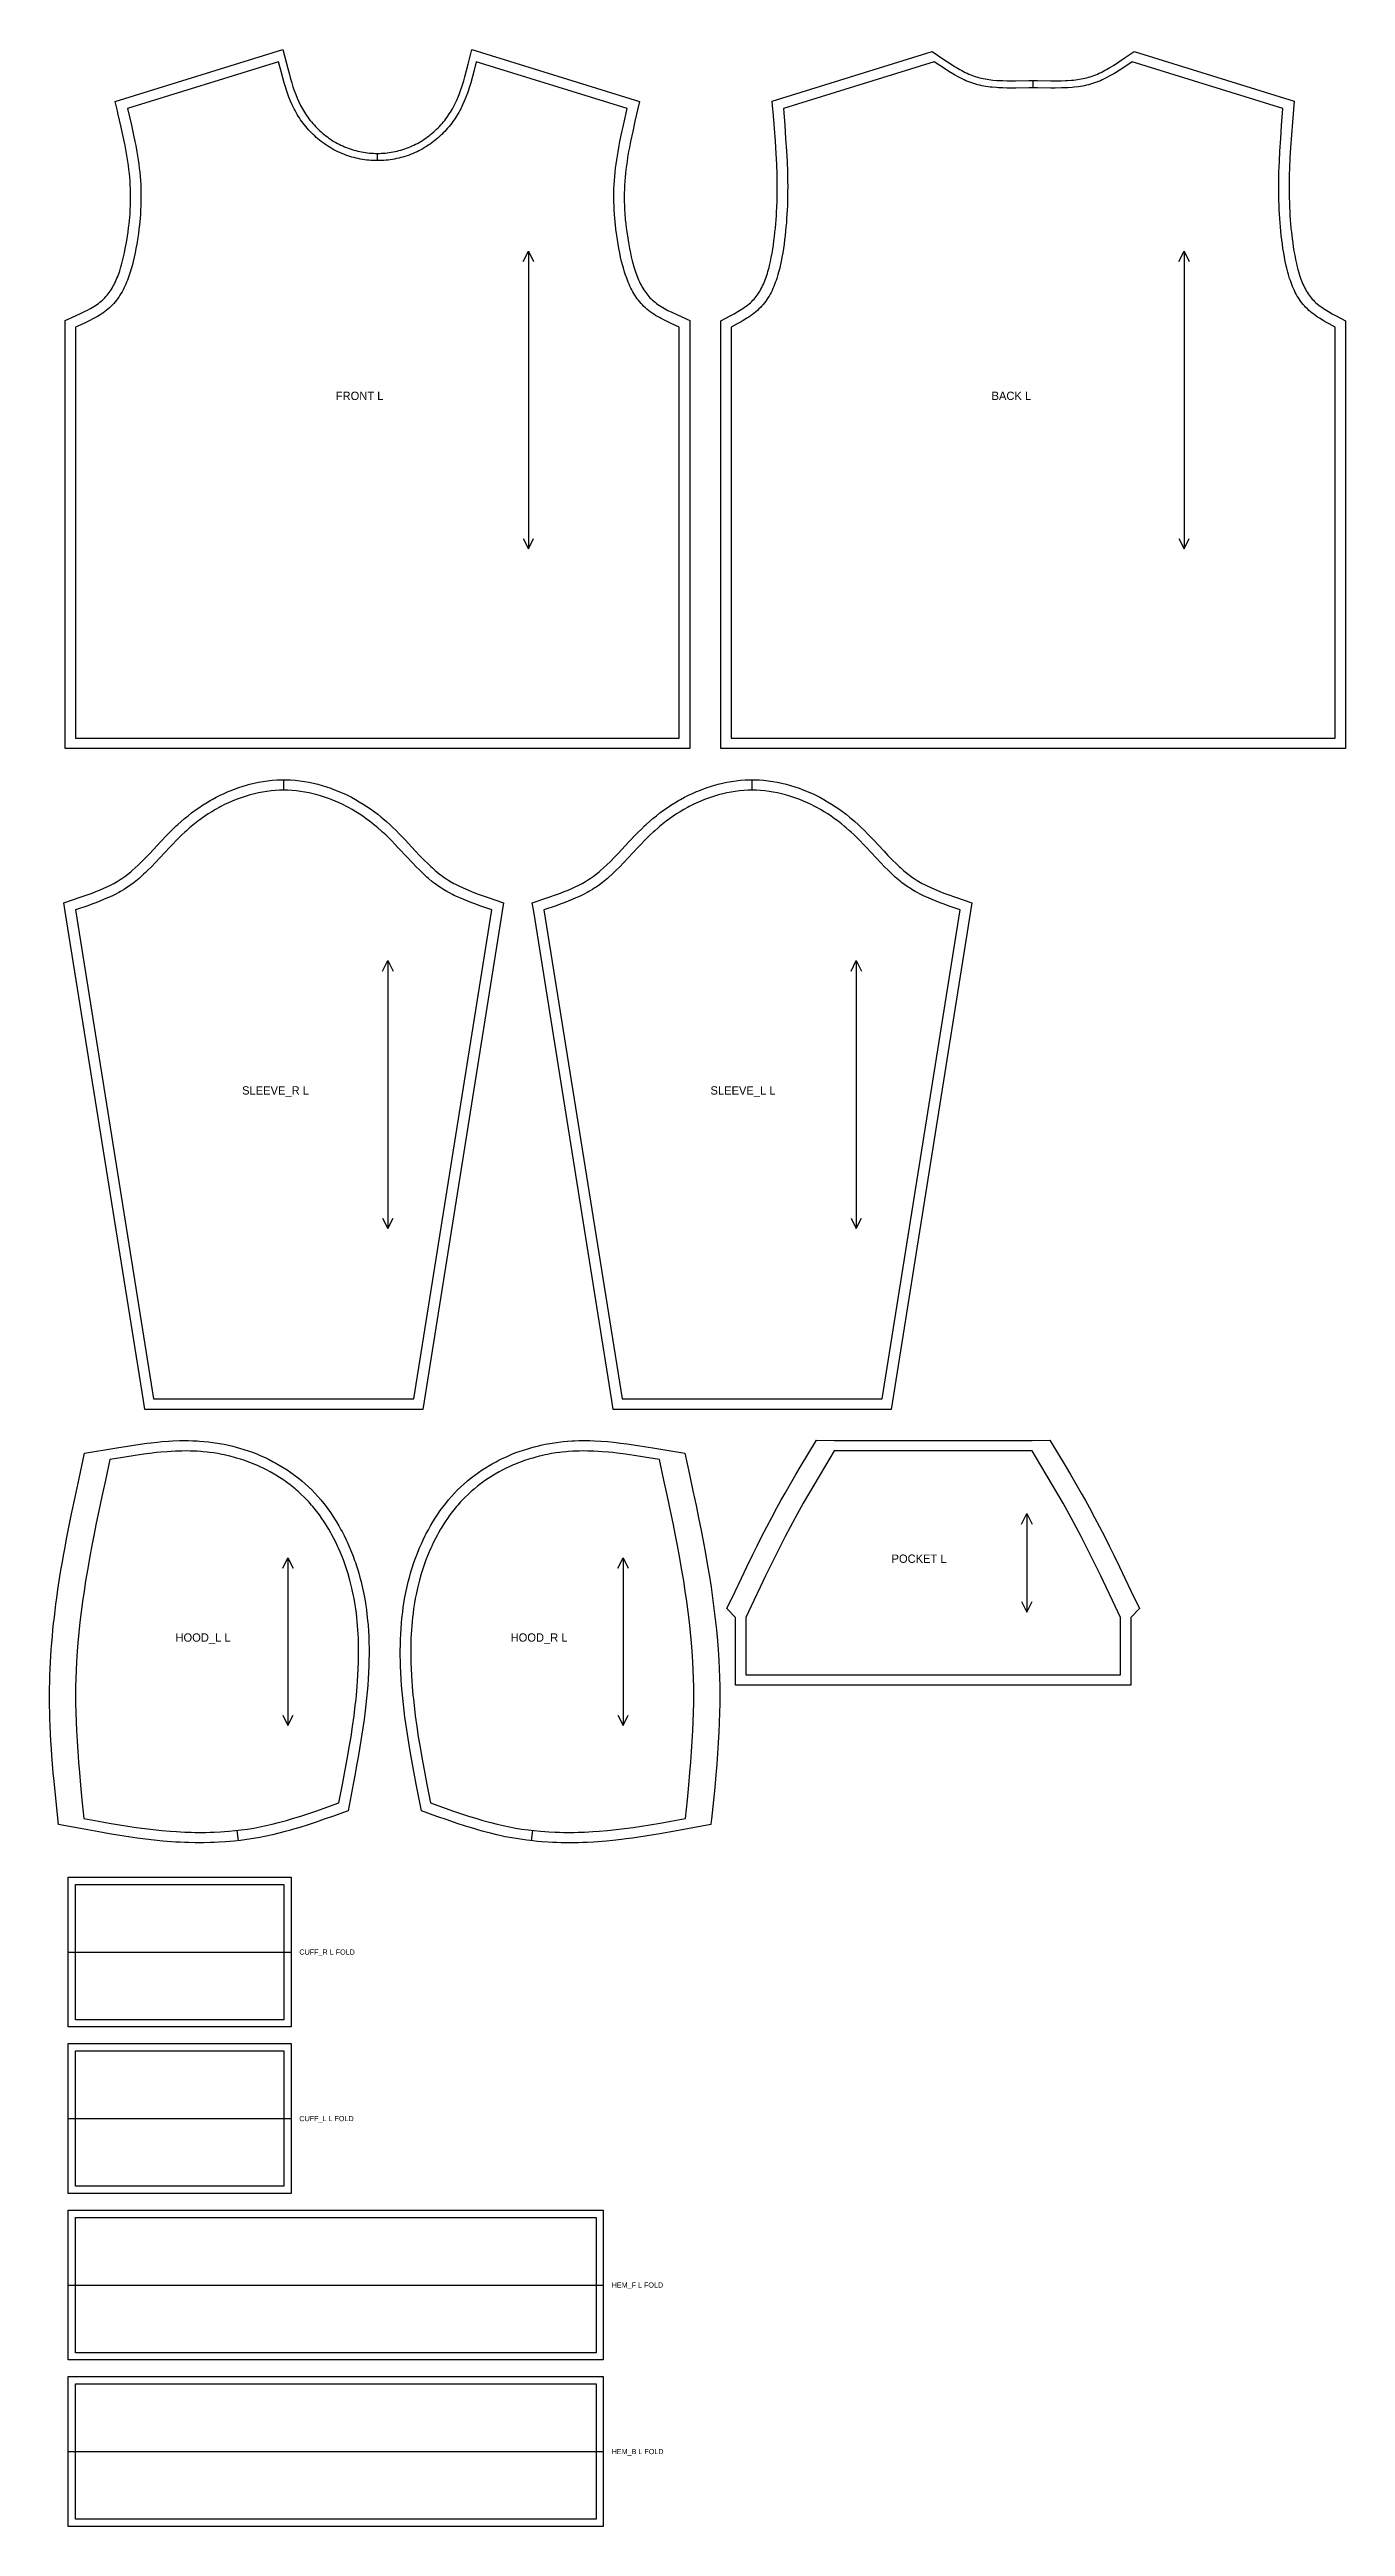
# Model space of a CAD drawing. Extents: x 10 to 1255, y 28 to 2408.
import ezdxf

# ---------------------------------------------------------------- set-up
doc = ezdxf.new("R2010")
doc.units = 0
for name, color, linetype in [('CUT', 7, 'CONTINUOUS'), ('FOLD', 6, 'CONTINUOUS'), ('GRAIN', 3, 'CONTINUOUS'), ('NOTCH', 1, 'CONTINUOUS'), ('SEW', 5, 'CONTINUOUS'), ('TEXT', 2, 'CONTINUOUS')]:
    doc.layers.add(name, color=color, linetype=linetype)

msp = doc.modelspace()

# ---------------------------------------------------------------- linework, layer by layer
at = {"layer": 'CUT'}
for points in [[(75.261, 2349.26), (73.147, 2358.323), (234.247, 2408.32), (238.839, 2390.175), (240.422, 2384.214), (241.521, 2380.294), (242.67, 2376.425), (243.878, 2372.612), (245.158, 2368.863), (246.52, 2365.182), (247.975, 2361.575), (249.534, 2358.048), (251.207, 2354.605), (253.005, 2351.249), (253.955, 2349.606), (254.94, 2347.984), (255.956, 2346.396), (257.011, 2344.826), (258.103, 2343.276), (259.233, 2341.748), (260.4, 2340.241), (261.602, 2338.758), (262.838, 2337.299), (264.109, 2335.866), (265.412, 2334.459), (266.747, 2333.081), (268.113, 2331.73), (269.509, 2330.41), (270.935, 2329.121), (272.389, 2327.864), (273.87, 2326.639), (275.377, 2325.449), (276.91, 2324.294), (278.467, 2323.174), (280.048, 2322.092), (281.652, 2321.048), (283.277, 2320.043), (284.923, 2319.078), (286.589, 2318.153), (288.273, 2317.271), (289.982, 2316.427), (291.71, 2315.626), (293.457, 2314.867), (295.222, 2314.149), (297.003, 2313.474), (298.8, 2312.842), (300.612, 2312.252), (302.437, 2311.705), (304.274, 2311.201), (306.123, 2310.739), (307.982, 2310.322), (309.85, 2309.947), (311.726, 2309.616), (313.61, 2309.329), (315.5, 2309.086), (317.394, 2308.886), (319.292, 2308.731), (321.194, 2308.62), (323.096, 2308.553), (325, 2308.531), (326.904, 2308.553), (328.806, 2308.62), (330.708, 2308.731), (332.606, 2308.886), (334.5, 2309.086), (336.39, 2309.329), (338.274, 2309.616), (340.15, 2309.947), (342.018, 2310.322), (343.877, 2310.739), (345.726, 2311.201), (347.563, 2311.705), (349.388, 2312.252), (351.2, 2312.842), (352.997, 2313.474), (354.778, 2314.149), (356.543, 2314.867), (358.29, 2315.626), (360.018, 2316.427), (361.727, 2317.271), (363.411, 2318.153), (365.077, 2319.078), (366.723, 2320.043), (368.348, 2321.048), (369.952, 2322.092), (371.533, 2323.174), (373.09, 2324.294), (374.623, 2325.449), (376.13, 2326.639), (377.611, 2327.864), (379.065, 2329.121), (380.491, 2330.41), (381.887, 2331.73), (383.253, 2333.081), (384.588, 2334.459), (385.891, 2335.866), (387.162, 2337.299), (388.398, 2338.758), (389.6, 2340.241), (390.767, 2341.748), (391.897, 2343.276), (392.989, 2344.826), (394.044, 2346.396), (395.06, 2347.984), (396.045, 2349.606), (396.995, 2351.249), (398.793, 2354.605), (399.644, 2356.316), (401.259, 2359.802), (402.765, 2363.369), (403.48, 2365.182), (404.842, 2368.863), (406.122, 2372.612), (407.911, 2378.353), (409.034, 2382.248), (410.64, 2388.178), (412.19, 2394.194), (415.753, 2408.32), (576.853, 2358.323), (572.457, 2339.432), (570.256, 2329.667), (568.199, 2319.965), (567.062, 2314.173), (566.351, 2310.325), (565.368, 2304.573), (564.774, 2300.751), (564.232, 2296.939), (563.747, 2293.139), (563.323, 2289.349), (562.963, 2285.57), (562.665, 2281.726), (562.435, 2277.881), (562.274, 2274.032), (562.18, 2270.177), (562.153, 2266.315), (562.191, 2262.444), (562.296, 2258.565), (562.465, 2254.674), (562.699, 2250.772), (563.17, 2244.893), (563.563, 2240.955), (564.018, 2237.001), (564.536, 2233.03), (565.427, 2227.037), (566.098, 2223.017), (567.211, 2216.974), (568.021, 2212.982), (568.896, 2209.023), (569.845, 2205.113), (570.35, 2203.182), (571.423, 2199.375), (571.993, 2197.505), (573.206, 2193.839), (573.849, 2192.048), (575.214, 2188.558), (575.936, 2186.864), (576.686, 2185.206), (577.463, 2183.586), (578.269, 2182.005), (579.103, 2180.465), (579.966, 2178.969), (580.859, 2177.516), (581.781, 2176.108), (582.733, 2174.746), (583.716, 2173.432), (584.729, 2172.166), (585.775, 2170.947), (586.852, 2169.778), (587.962, 2168.659), (589.157, 2167.543), (590.407, 2166.458), (591.715, 2165.4), (593.082, 2164.365), (594.506, 2163.352), (595.985, 2162.361), (597.517, 2161.389), (599.1, 2160.436), (602.408, 2158.578), (604.128, 2157.671), (607.685, 2155.891), (613.269, 2153.273), (625, 2148.017), (625, 1736.531), (25, 1736.531), (25, 2148.017), (34.816, 2152.405), (40.484, 2155.013), (44.112, 2156.776), (45.872, 2157.671), (49.269, 2159.499), (52.483, 2161.389), (54.015, 2162.361), (55.494, 2163.352), (56.918, 2164.365), (58.285, 2165.4), (59.593, 2166.458), (60.843, 2167.543), (62.038, 2168.659), (63.148, 2169.778), (64.225, 2170.947), (65.271, 2172.166), (66.284, 2173.432), (67.267, 2174.746), (68.219, 2176.108), (69.141, 2177.516), (70.034, 2178.969), (70.897, 2180.465), (71.731, 2182.005), (72.537, 2183.586), (73.314, 2185.206), (74.786, 2188.558), (75.482, 2190.287), (76.794, 2193.839), (77.413, 2195.659), (78.577, 2199.375), (79.125, 2201.268), (80.155, 2205.113), (81.104, 2209.023), (81.979, 2212.982), (82.789, 2216.974), (83.902, 2223.017), (84.885, 2229.04), (85.464, 2233.03), (85.982, 2237.001), (86.437, 2240.955), (87.003, 2246.856), (87.301, 2250.772), (87.535, 2254.674), (87.704, 2258.565), (87.809, 2262.444), (87.847, 2266.315), (87.82, 2270.177), (87.726, 2274.032), (87.565, 2277.881), (87.335, 2281.726), (87.037, 2285.57), (86.677, 2289.349), (86.253, 2293.139), (85.768, 2296.939), (85.226, 2300.751), (84.632, 2304.573), (83.988, 2308.405), (83.299, 2312.248), (82.568, 2316.101), (81.404, 2321.9), (80.169, 2327.722), (78.878, 2333.566), (75.721, 2347.289)], [(705.032, 2350.727), (704.389, 2358.708), (857.986, 2406.376), (869.179, 2398.758), (872.643, 2396.446), (876.091, 2394.207), (879.528, 2392.061), (881.243, 2391.029), (884.67, 2389.06), (886.382, 2388.127), (889.806, 2386.378), (891.518, 2385.565), (893.232, 2384.797), (894.947, 2384.075), (896.664, 2383.401), (898.384, 2382.778), (900.109, 2382.206), (901.823, 2381.691), (903.558, 2381.221), (905.314, 2380.795), (907.092, 2380.41), (908.891, 2380.065), (910.711, 2379.757), (914.413, 2379.248), (916.294, 2379.043), (920.114, 2378.722), (922.051, 2378.602), (925.977, 2378.434), (929.969, 2378.347), (934.02, 2378.324), (938.126, 2378.347), (950.724, 2378.51), (955, 2378.531), (959.276, 2378.51), (971.874, 2378.347), (975.98, 2378.324), (982.035, 2378.381), (985.994, 2378.507), (987.949, 2378.602), (991.805, 2378.868), (993.706, 2379.043), (997.448, 2379.486), (1001.109, 2380.065), (1002.908, 2380.41), (1004.686, 2380.795), (1006.442, 2381.221), (1008.177, 2381.691), (1009.891, 2382.206), (1011.616, 2382.778), (1013.336, 2383.401), (1015.053, 2384.075), (1016.768, 2384.797), (1018.482, 2385.565), (1020.194, 2386.378), (1023.618, 2388.127), (1025.33, 2389.06), (1028.757, 2391.029), (1032.189, 2393.121), (1037.357, 2396.446), (1042.56, 2399.934), (1052.014, 2406.376), (1205.611, 2358.708), (1203.989, 2338.494), (1203.064, 2326.311), (1202.241, 2314.189), (1201.67, 2304.143), (1201.232, 2294.153), (1201.046, 2288.189), (1200.956, 2284.223), (1200.88, 2278.285), (1200.868, 2274.336), (1200.948, 2266.448), (1201.103, 2260.534), (1201.255, 2256.59), (1201.446, 2252.641), (1201.679, 2248.686), (1201.954, 2244.723), (1202.274, 2240.749), (1202.639, 2236.764), (1203.052, 2232.764), (1203.762, 2226.734), (1204.299, 2222.689), (1204.888, 2218.625), (1205.525, 2214.583), (1206.221, 2210.562), (1206.985, 2206.579), (1207.827, 2202.649), (1208.279, 2200.709), (1209.253, 2196.89), (1209.777, 2195.015), (1210.901, 2191.344), (1212.133, 2187.792), (1212.791, 2186.065), (1213.479, 2184.374), (1214.196, 2182.72), (1214.943, 2181.105), (1215.721, 2179.531), (1216.53, 2177.998), (1217.371, 2176.509), (1218.244, 2175.065), (1219.149, 2173.666), (1220.088, 2172.314), (1221.061, 2171.009), (1222.068, 2169.751), (1223.111, 2168.542), (1224.188, 2167.383), (1225.374, 2166.203), (1226.62, 2165.052), (1227.932, 2163.922), (1229.308, 2162.812), (1230.747, 2161.718), (1232.245, 2160.641), (1233.8, 2159.578), (1237.067, 2157.489), (1238.772, 2156.459), (1242.305, 2154.415), (1245.979, 2152.378), (1255, 2147.488), (1255, 1736.531), (655, 1736.531), (655, 2147.488), (664.021, 2152.378), (667.695, 2154.415), (671.228, 2156.459), (672.933, 2157.489), (676.2, 2159.578), (677.755, 2160.641), (679.253, 2161.718), (680.692, 2162.812), (682.068, 2163.922), (683.38, 2165.052), (684.626, 2166.203), (685.812, 2167.383), (686.889, 2168.542), (687.932, 2169.751), (688.939, 2171.009), (689.912, 2172.314), (690.851, 2173.666), (691.756, 2175.065), (692.629, 2176.509), (693.47, 2177.998), (694.279, 2179.531), (695.057, 2181.105), (695.804, 2182.72), (696.521, 2184.374), (697.209, 2186.065), (698.497, 2189.552), (699.674, 2193.166), (700.223, 2195.015), (701.245, 2198.789), (701.721, 2200.709), (702.605, 2204.606), (703.406, 2208.565), (704.135, 2212.569), (704.8, 2216.602), (705.413, 2220.66), (705.976, 2224.714), (706.487, 2228.748), (706.948, 2232.764), (707.361, 2236.764), (707.726, 2240.749), (708.046, 2244.723), (708.321, 2248.686), (708.554, 2252.641), (708.745, 2256.59), (708.958, 2262.506), (709.109, 2270.39), (709.132, 2274.336), (709.103, 2280.263), (708.954, 2288.189), (708.61, 2298.142), (708.116, 2308.155), (707.364, 2320.242), (706.484, 2332.395), (705.197, 2348.685)], [(25.125, 1579.955), (23.795, 1588.29), (39.545, 1593.647), (47.144, 1596.333), (50.867, 1597.713), (54.53, 1599.129), (58.126, 1600.59), (61.648, 1602.103), (65.091, 1603.675), (68.447, 1605.315), (71.711, 1607.03), (74.878, 1608.827), (77.943, 1610.712), (79.437, 1611.691), (82.353, 1613.726), (85.22, 1615.888), (88.048, 1618.17), (89.448, 1619.353), (92.227, 1621.801), (94.982, 1624.35), (99.081, 1628.341), (101.801, 1631.101), (105.88, 1635.365), (116.916, 1647.219), (122.638, 1653.253), (125.58, 1656.259), (128.587, 1659.242), (131.668, 1662.191), (133.239, 1663.649), (136.44, 1666.52), (139.707, 1669.316), (143.039, 1672.036), (146.435, 1674.675), (149.893, 1677.232), (153.414, 1679.704), (156.995, 1682.087), (160.635, 1684.38), (164.334, 1686.579), (166.205, 1687.642), (169.99, 1689.694), (173.831, 1691.646), (177.725, 1693.493), (181.673, 1695.233), (183.667, 1696.062), (187.692, 1697.635), (191.768, 1699.095), (195.932, 1700.448), (200.141, 1701.677), (202.262, 1702.244), (206.533, 1703.279), (210.841, 1704.18), (215.181, 1704.942), (219.549, 1705.56), (223.941, 1706.031), (228.353, 1706.349), (232.782, 1706.511), (235, 1706.531), (237.218, 1706.511), (241.647, 1706.349), (246.059, 1706.031), (250.451, 1705.56), (254.819, 1704.942), (259.159, 1704.18), (263.467, 1703.279), (267.738, 1702.244), (271.969, 1701.078), (276.156, 1699.786), (280.276, 1698.379), (282.308, 1697.635), (286.333, 1696.062), (290.307, 1694.376), (294.229, 1692.582), (298.097, 1690.683), (300.01, 1689.694), (303.795, 1687.642), (307.522, 1685.491), (311.192, 1683.245), (314.803, 1680.907), (318.354, 1678.479), (321.844, 1675.964), (325.271, 1673.366), (328.635, 1670.686), (330.293, 1669.316), (333.56, 1666.52), (336.761, 1663.649), (339.883, 1660.722), (342.926, 1657.754), (345.899, 1654.758), (348.811, 1651.745), (351.67, 1648.727), (361.392, 1638.276), (365.48, 1633.929), (369.558, 1629.712), (373.648, 1625.659), (376.393, 1623.064), (377.773, 1621.801), (380.552, 1619.353), (381.952, 1618.17), (384.78, 1615.888), (386.208, 1614.791), (389.098, 1612.692), (390.563, 1611.691), (393.577, 1609.758), (395.122, 1608.827), (398.289, 1607.03), (399.909, 1606.163), (403.22, 1604.487), (406.62, 1602.881), (410.103, 1601.339), (415.47, 1599.129), (419.133, 1597.713), (422.856, 1596.333), (430.455, 1593.647), (446.205, 1588.29), (368.531, 1101.531), (101.469, 1101.531), (100.125, 1109.955)], [(475.125, 1579.955), (473.795, 1588.29), (489.545, 1593.647), (497.144, 1596.333), (500.867, 1597.713), (504.53, 1599.129), (508.126, 1600.59), (511.648, 1602.103), (515.091, 1603.675), (518.447, 1605.315), (521.711, 1607.03), (524.878, 1608.827), (527.943, 1610.712), (529.437, 1611.691), (532.353, 1613.726), (535.22, 1615.888), (538.048, 1618.17), (539.448, 1619.353), (542.227, 1621.801), (544.982, 1624.35), (549.081, 1628.341), (551.801, 1631.101), (555.88, 1635.365), (566.916, 1647.219), (572.638, 1653.253), (575.58, 1656.259), (578.587, 1659.242), (581.668, 1662.191), (583.239, 1663.649), (586.44, 1666.52), (589.707, 1669.316), (593.039, 1672.036), (596.435, 1674.675), (599.893, 1677.232), (603.414, 1679.704), (606.995, 1682.087), (610.635, 1684.38), (614.334, 1686.579), (616.205, 1687.642), (619.99, 1689.694), (623.831, 1691.646), (627.725, 1693.493), (631.673, 1695.233), (633.667, 1696.062), (637.692, 1697.635), (641.768, 1699.095), (645.932, 1700.448), (650.141, 1701.677), (652.262, 1702.244), (656.533, 1703.279), (660.841, 1704.18), (665.181, 1704.942), (669.549, 1705.56), (673.941, 1706.031), (678.353, 1706.349), (682.782, 1706.511), (685, 1706.531), (687.218, 1706.511), (691.647, 1706.349), (696.059, 1706.031), (700.451, 1705.56), (704.819, 1704.942), (709.159, 1704.18), (713.467, 1703.279), (717.738, 1702.244), (721.969, 1701.078), (726.156, 1699.786), (730.276, 1698.379), (732.308, 1697.635), (736.333, 1696.062), (740.307, 1694.376), (744.229, 1692.582), (748.097, 1690.683), (750.01, 1689.694), (753.795, 1687.642), (757.522, 1685.491), (761.192, 1683.245), (764.803, 1680.907), (768.354, 1678.479), (771.844, 1675.964), (775.271, 1673.366), (778.635, 1670.686), (780.293, 1669.316), (783.56, 1666.52), (786.761, 1663.649), (789.883, 1660.722), (792.926, 1657.754), (795.899, 1654.758), (798.811, 1651.745), (801.67, 1648.727), (811.392, 1638.276), (815.48, 1633.929), (819.558, 1629.712), (823.648, 1625.659), (826.393, 1623.064), (827.773, 1621.801), (830.552, 1619.353), (831.952, 1618.17), (834.78, 1615.888), (836.208, 1614.791), (839.098, 1612.692), (840.563, 1611.691), (843.577, 1609.758), (845.122, 1608.827), (848.289, 1607.03), (849.909, 1606.163), (853.22, 1604.487), (856.62, 1602.881), (860.103, 1601.339), (865.47, 1599.129), (869.133, 1597.713), (872.856, 1596.333), (880.455, 1593.647), (896.205, 1588.29), (818.531, 1101.531), (551.469, 1101.531), (550.125, 1109.955)], [(41.214, 698.434), (18.464, 702.591), (15.888, 727.938), (14.331, 744.213), (13.601, 752.387), (12.915, 760.585), (12.281, 768.809), (11.845, 774.993), (11.321, 783.261), (10.978, 789.478), (10.591, 797.789), (10.36, 804.04), (10.182, 810.305), (10.063, 816.584), (10.005, 822.877), (10.012, 829.185), (10.055, 833.368), (10.174, 839.637), (10.358, 845.9), (10.605, 852.155), (10.913, 858.402), (11.281, 864.642), (11.706, 870.872), (12.186, 877.094), (12.721, 883.307), (13.308, 889.51), (13.945, 895.703), (14.631, 901.885), (15.363, 908.057), (16.14, 914.218), (16.96, 920.368), (18.117, 928.549), (19.982, 940.78), (20.968, 946.876), (22.336, 954.984), (23.398, 961.049), (24.866, 969.146), (26.382, 977.217), (27.942, 985.263), (31.172, 1001.283), (34.52, 1017.215), (38.383, 1035.045), (43.736, 1059.277), (74.483, 1064.514), (84.731, 1066.201), (90.911, 1067.163), (97.114, 1068.07), (103.341, 1068.905), (107.505, 1069.414), (113.772, 1070.095), (117.964, 1070.488), (124.271, 1070.971), (128.49, 1071.217), (134.838, 1071.458), (139.084, 1071.526), (143.34, 1071.515), (147.606, 1071.42), (151.883, 1071.235), (154.025, 1071.108), (158.316, 1070.78), (162.615, 1070.349), (166.913, 1069.814), (171.2, 1069.173), (173.341, 1068.812), (177.615, 1068.011), (181.876, 1067.104), (186.12, 1066.092), (190.345, 1064.974), (192.449, 1064.376), (196.637, 1063.1), (200.797, 1061.721), (204.923, 1060.236), (209.014, 1058.648), (213.065, 1056.956), (217.073, 1055.159), (221.034, 1053.259), (224.943, 1051.255), (226.878, 1050.214), (230.704, 1048.055), (234.47, 1045.792), (238.172, 1043.426), (241.806, 1040.956), (245.367, 1038.383), (248.852, 1035.706), (252.257, 1032.926), (255.561, 1030.057), (258.758, 1027.109), (261.862, 1024.072), (264.872, 1020.951), (267.791, 1017.75), (270.618, 1014.472), (273.353, 1011.12), (274.687, 1009.418), (277.286, 1005.963), (279.796, 1002.444), (282.217, 998.863), (284.548, 995.225), (285.681, 993.386), (287.881, 989.668), (289.994, 985.9), (291.018, 983.999), (293.001, 980.164), (294.899, 976.287), (295.816, 974.334), (297.586, 970.402), (299.271, 966.436), (300.083, 964.442), (301.643, 960.432), (303.12, 956.397), (303.827, 954.371), (305.18, 950.303), (306.452, 946.217), (307.057, 944.168), (308.206, 940.062), (309.275, 935.944), (310.732, 929.752), (311.607, 925.615), (312.783, 919.396), (313.477, 915.244), (314.389, 909.007), (314.913, 904.845), (315.58, 898.597), (315.947, 894.43), (316.386, 888.177), (316.607, 884.009), (316.836, 877.759), (316.947, 871.513), (316.948, 865.274), (316.89, 861.119), (316.719, 854.896), (316.454, 848.685), (316.101, 842.488), (315.666, 836.308), (315.155, 830.147), (314.572, 823.987), (313.923, 817.835), (313.211, 811.701), (312.173, 803.55), (311.333, 797.455), (310.137, 789.352), (309.19, 783.293), (307.867, 775.234), (306.483, 767.199), (305.049, 759.185), (303.573, 751.19), (301.684, 741.222), (296.737, 715.777), (281.741, 710.407), (273.981, 707.667), (266.179, 704.974), (258.327, 702.355), (250.419, 699.835), (244.448, 698.027), (240.446, 696.866), (236.427, 695.746), (230.364, 694.148), (224.257, 692.66), (218.104, 691.294), (211.932, 690.066), (205.788, 688.989), (199.623, 688.05), (193.439, 687.244), (187.241, 686.567), (183.102, 686.186), (178.959, 685.861), (172.738, 685.473), (168.588, 685.279), (164.437, 685.138), (158.21, 685.018), (154.06, 685), (149.912, 685.029), (143.695, 685.159), (139.555, 685.303), (135.421, 685.49), (131.292, 685.72), (127.17, 685.992), (123.055, 686.304), (118.876, 686.663), (110.549, 687.495), (102.264, 688.465), (94.02, 689.556), (85.812, 690.751), (77.639, 692.033), (67.467, 693.733), (57.34, 695.51), (43.225, 698.067)], [(645.777, 705.718), (645.456, 702.591), (610.62, 696.235), (596.453, 693.733), (588.319, 692.365), (582.198, 691.382), (576.059, 690.443), (569.9, 689.556), (563.72, 688.727), (559.588, 688.21), (551.293, 687.273), (545.044, 686.663), (540.865, 686.304), (536.75, 685.992), (532.628, 685.72), (526.433, 685.391), (522.295, 685.225), (518.154, 685.105), (514.008, 685.029), (509.86, 685), (505.71, 685.018), (501.558, 685.086), (497.407, 685.202), (493.256, 685.37), (489.107, 685.589), (482.889, 686.017), (478.748, 686.37), (474.611, 686.778), (468.418, 687.498), (464.297, 688.05), (460.185, 688.661), (454.033, 689.692), (447.878, 690.867), (443.76, 691.735), (439.663, 692.66), (433.556, 694.148), (429.509, 695.202), (425.481, 696.301), (421.471, 697.442), (417.477, 698.621), (409.539, 701.081), (401.66, 703.654), (391.885, 706.988), (382.179, 710.407), (367.183, 715.777), (362.236, 741.222), (359.236, 757.185), (356.738, 771.214), (355.383, 779.261), (354.409, 785.311), (353.175, 793.4), (352.302, 799.485), (351.478, 805.585), (350.709, 811.701), (349.997, 817.835), (349.347, 823.987), (348.765, 830.147), (348.254, 836.308), (347.818, 842.488), (347.465, 848.685), (347.2, 854.896), (347.076, 859.044), (346.972, 865.274), (346.96, 869.433), (347.034, 875.677), (347.147, 879.842), (347.417, 886.093), (347.666, 890.262), (348.149, 896.514), (348.546, 900.68), (349.261, 906.927), (349.818, 911.087), (350.443, 915.244), (351.137, 919.396), (352.312, 925.615), (353.188, 929.752), (354.644, 935.944), (355.713, 940.062), (356.863, 944.168), (357.468, 946.217), (358.739, 950.303), (360.093, 954.371), (361.528, 958.417), (363.047, 962.44), (363.837, 964.442), (365.481, 968.423), (367.209, 972.373), (369.021, 976.287), (370.919, 980.164), (371.899, 982.087), (373.926, 985.9), (376.039, 989.668), (378.239, 993.386), (380.526, 997.051), (382.902, 1000.661), (385.367, 1004.211), (387.922, 1007.699), (390.567, 1011.12), (393.302, 1014.472), (396.129, 1017.75), (399.047, 1020.951), (402.058, 1024.072), (405.162, 1027.109), (408.358, 1030.057), (411.663, 1032.926), (415.068, 1035.706), (418.553, 1038.383), (422.114, 1040.956), (425.748, 1043.426), (429.45, 1045.792), (431.325, 1046.937), (435.121, 1049.148), (438.976, 1051.255), (440.925, 1052.27), (444.86, 1054.222), (448.845, 1056.07), (450.854, 1056.956), (454.905, 1058.648), (458.996, 1060.236), (461.055, 1060.992), (465.199, 1062.424), (469.373, 1063.751), (471.471, 1064.376), (475.684, 1065.546), (479.92, 1066.611), (482.044, 1067.104), (486.305, 1068.011), (490.579, 1068.812), (492.72, 1069.173), (497.007, 1069.814), (501.304, 1070.349), (503.455, 1070.578), (507.751, 1070.956), (512.037, 1071.235), (514.176, 1071.339), (518.448, 1071.478), (522.709, 1071.531), (529.082, 1071.458), (533.317, 1071.315), (539.649, 1070.971), (545.956, 1070.488), (552.239, 1069.88), (558.498, 1069.164), (564.733, 1068.357), (570.944, 1067.472), (577.131, 1066.527), (589.437, 1064.514), (620.184, 1059.277), (624.67, 1038.994), (628.121, 1023.169), (631.086, 1009.259), (633.568, 997.287), (635.978, 985.263), (637.921, 975.202), (640.16, 963.076), (641.931, 952.959), (643.938, 940.78), (645.502, 930.591), (646.96, 920.368), (648.303, 910.112), (649.523, 899.826), (650.612, 889.51), (651.561, 879.166), (652.214, 870.872), (652.891, 860.483), (653.315, 852.155), (653.631, 843.813), (653.833, 835.458), (653.917, 827.081), (653.883, 818.68), (653.738, 810.305), (653.412, 799.871), (653.047, 791.553), (652.474, 781.191), (651.788, 770.869), (651.004, 760.585), (650.14, 750.341), (649.018, 738.098), (647.83, 725.91), (645.984, 707.73)], [(678.92, 836.531), (668.92, 836.531), (668.92, 901.531), (660.825, 910.049), (668.576, 926.492), (674.66, 939.304), (679.935, 950.291), (685.284, 961.273), (689.808, 970.414), (694.405, 979.54), (699.084, 988.646), (703.854, 997.727), (708.726, 1006.777), (712.701, 1013.987), (716.731, 1021.15), (721.832, 1030.035), (726.987, 1038.853), (732.182, 1047.612), (738.448, 1058.055), (746.812, 1071.89), (763.92, 1071.531), (953.92, 1071.531), (971.028, 1071.89), (979.392, 1058.055), (985.657, 1047.612), (990.852, 1038.853), (996.008, 1030.035), (1001.109, 1021.15), (1005.139, 1013.987), (1009.114, 1006.777), (1013.986, 997.727), (1018.756, 988.646), (1023.435, 979.54), (1028.031, 970.414), (1032.556, 961.273), (1037.904, 950.291), (1043.179, 939.304), (1049.264, 926.492), (1057.015, 910.049), (1048.92, 901.531), (1048.92, 836.531), (1038.92, 836.531)], [(28, 652), (242, 652), (242, 508), (28, 508)], [(28, 492), (242, 492), (242, 348), (28, 348)], [(28, 332), (542, 332), (542, 188), (28, 188)], [(28, 172), (542, 172), (542, 28), (28, 28)]]:
    msp.add_lwpolyline(points, close=True, dxfattribs=at)
at = {"layer": 'FOLD'}
for points in [[(28, 580), (242, 580)], [(28, 420), (242, 420)], [(28, 260), (542, 260)], [(28, 100), (542, 100)]]:
    msp.add_lwpolyline(points, dxfattribs=at)
at = {"layer": 'GRAIN'}
for points in [[(465, 2204.531), (470, 2214.531), (475, 2204.531)], [(470, 2214.531), (470, 1928.531)], [(1095, 2204.531), (1100, 2214.531), (1105, 2204.531)], [(1100, 2214.531), (1100, 1928.531)], [(465, 1938.531), (470, 1928.531), (475, 1938.531)], [(1095, 1938.531), (1100, 1928.531), (1105, 1938.531)], [(330, 1522.731), (335, 1532.731), (340, 1522.731)], [(335, 1532.731), (335, 1275.331)], [(780, 1522.731), (785, 1532.731), (790, 1522.731)], [(785, 1532.731), (785, 1275.331)], [(330, 1285.331), (335, 1275.331), (340, 1285.331)], [(780, 1285.331), (785, 1275.331), (790, 1285.331)], [(943.92, 991.331), (948.92, 1001.331), (953.92, 991.331)], [(948.92, 1001.331), (948.92, 906.731)], [(233.97, 948.902), (238.97, 958.902), (243.97, 948.902)], [(238.97, 958.902), (238.97, 797.629)], [(555.93, 948.902), (560.93, 958.902), (565.93, 948.902)], [(560.93, 958.902), (560.93, 797.629)], [(943.92, 916.731), (948.92, 906.731), (953.92, 916.731)], [(233.97, 807.629), (238.97, 797.629), (243.97, 807.629)], [(555.93, 807.629), (560.93, 797.629), (565.93, 807.629)]]:
    msp.add_lwpolyline(points, dxfattribs=at)
at = {"layer": 'NOTCH'}
for points in [[(955, 2371.531), (955, 2378.531)], [(325, 2301.531), (325, 2308.531)], [(235, 1696.531), (235, 1706.531)], [(685, 1696.531), (685, 1706.531)], [(190.001, 696.913), (191.11, 686.975)], [(473.918, 696.913), (472.81, 686.975)]]:
    msp.add_lwpolyline(points, dxfattribs=at)
at = {"layer": 'SEW'}
for points in [[(85, 2351.531), (88.634, 2335.757), (90.785, 2325.898), (91.997, 2319.981), (92.764, 2316.036), (93.84, 2310.117), (94.503, 2306.171), (95.117, 2302.224), (95.678, 2298.277), (96.182, 2294.329), (96.624, 2290.38), (97, 2286.431), (97.312, 2282.41), (97.552, 2278.388), (97.721, 2274.363), (97.819, 2270.334), (97.847, 2266.299), (97.807, 2262.259), (97.698, 2258.212), (97.521, 2254.157), (97.278, 2250.093), (96.968, 2246.019), (96.38, 2239.886), (95.907, 2235.783), (95.371, 2231.665), (94.771, 2227.533), (93.755, 2221.305), (93, 2217.131), (92.192, 2212.986), (91.314, 2208.838), (90.357, 2204.703), (89.31, 2200.594), (88.75, 2198.554), (87.549, 2194.515), (86.907, 2192.518), (85.531, 2188.581), (84.795, 2186.644), (84.025, 2184.731), (83.22, 2182.843), (82.379, 2180.983), (81.5, 2179.152), (80.583, 2177.352), (79.625, 2175.585), (78.626, 2173.853), (77.585, 2172.158), (76.5, 2170.502), (75.37, 2168.886), (74.194, 2167.313), (72.97, 2165.784), (71.697, 2164.301), (70.374, 2162.866), (69, 2161.481), (67.535, 2160.112), (66.017, 2158.794), (64.449, 2157.526), (62.835, 2156.303), (61.177, 2155.124), (59.478, 2153.985), (57.741, 2152.883), (55.969, 2151.816), (54.165, 2150.78), (52.332, 2149.773), (48.589, 2147.834), (46.686, 2146.896), (42.829, 2145.07), (35, 2141.531), (35, 1746.531), (615, 1746.531), (615, 2141.531), (607.171, 2145.07), (603.314, 2146.896), (601.411, 2147.834), (597.668, 2149.773), (595.835, 2150.78), (594.031, 2151.816), (592.259, 2152.883), (590.522, 2153.985), (588.823, 2155.124), (587.165, 2156.303), (585.551, 2157.526), (583.983, 2158.794), (582.465, 2160.112), (581, 2161.481), (579.626, 2162.866), (578.303, 2164.301), (577.03, 2165.784), (575.806, 2167.313), (574.63, 2168.886), (573.5, 2170.502), (572.415, 2172.158), (571.374, 2173.853), (570.375, 2175.585), (569.417, 2177.352), (568.5, 2179.152), (567.621, 2180.983), (566.78, 2182.843), (565.975, 2184.731), (565.205, 2186.644), (564.469, 2188.581), (563.093, 2192.518), (562.451, 2194.515), (561.25, 2198.554), (560.69, 2200.594), (559.643, 2204.703), (558.686, 2208.838), (557.808, 2212.986), (557, 2217.131), (556.245, 2221.305), (555.229, 2227.533), (554.629, 2231.665), (554.093, 2235.783), (553.62, 2239.886), (553.032, 2246.019), (552.722, 2250.093), (552.479, 2254.157), (552.302, 2258.212), (552.193, 2262.259), (552.153, 2266.299), (552.181, 2270.334), (552.279, 2274.363), (552.448, 2278.388), (552.688, 2282.41), (553, 2286.431), (553.376, 2290.38), (553.818, 2294.329), (554.322, 2298.277), (554.883, 2302.224), (555.497, 2306.171), (556.16, 2310.117), (557.236, 2316.036), (558.003, 2319.981), (559.215, 2325.898), (561.366, 2335.757), (565, 2351.531), (420, 2396.531), (417.937, 2388.419), (416.33, 2382.366), (414.622, 2376.361), (413.407, 2372.396), (412.116, 2368.468), (411.439, 2366.52), (410.01, 2362.66), (408.474, 2358.853), (406.817, 2355.106), (405.028, 2351.424), (404.08, 2349.609), (403.093, 2347.813), (402.067, 2346.037), (401, 2344.281), (399.898, 2342.558), (398.755, 2340.857), (397.572, 2339.179), (396.349, 2337.524), (395.087, 2335.895), (393.788, 2334.291), (392.451, 2332.714), (391.078, 2331.165), (389.67, 2329.646), (388.228, 2328.156), (386.752, 2326.697), (385.243, 2325.271), (383.703, 2323.878), (382.131, 2322.518), (380.53, 2321.194), (378.899, 2319.907), (377.239, 2318.656), (375.552, 2317.444), (373.839, 2316.271), (372.099, 2315.138), (370.335, 2314.047), (368.546, 2312.998), (366.734, 2311.992), (364.9, 2311.031), (363.039, 2310.113), (361.157, 2309.24), (359.256, 2308.414), (357.336, 2307.634), (355.399, 2306.9), (353.446, 2306.212), (351.478, 2305.571), (349.495, 2304.977), (347.5, 2304.429), (345.492, 2303.928), (343.474, 2303.475), (341.446, 2303.068), (339.409, 2302.709), (337.365, 2302.397), (335.314, 2302.133), (333.258, 2301.917), (331.197, 2301.748), (329.133, 2301.628), (327.067, 2301.555), (325, 2301.531), (322.933, 2301.555), (320.867, 2301.628), (318.803, 2301.748), (316.742, 2301.917), (314.686, 2302.133), (312.635, 2302.397), (310.591, 2302.709), (308.554, 2303.068), (306.526, 2303.475), (304.508, 2303.928), (302.5, 2304.429), (300.505, 2304.977), (298.522, 2305.571), (296.554, 2306.212), (294.601, 2306.9), (292.664, 2307.634), (290.744, 2308.414), (288.843, 2309.24), (286.961, 2310.113), (285.1, 2311.031), (283.266, 2311.992), (281.454, 2312.998), (279.665, 2314.047), (277.901, 2315.138), (276.161, 2316.271), (274.448, 2317.444), (272.761, 2318.656), (271.101, 2319.907), (269.47, 2321.194), (267.869, 2322.518), (266.297, 2323.878), (264.757, 2325.271), (263.248, 2326.697), (261.772, 2328.156), (260.33, 2329.646), (258.922, 2331.165), (257.549, 2332.714), (256.212, 2334.291), (254.913, 2335.895), (253.651, 2337.524), (252.428, 2339.179), (251.245, 2340.857), (250.102, 2342.558), (249, 2344.281), (247.933, 2346.037), (246.907, 2347.813), (245.92, 2349.609), (244.972, 2351.424), (243.183, 2355.106), (241.526, 2358.853), (239.99, 2362.66), (238.561, 2366.52), (237.884, 2368.468), (236.593, 2372.396), (235.378, 2376.361), (233.67, 2382.366), (232.063, 2388.419), (230, 2396.531)], [(715, 2351.531), (716.298, 2335.195), (717.2, 2322.958), (717.985, 2310.744), (718.513, 2300.592), (718.895, 2290.47), (719.076, 2282.391), (719.13, 2276.338), (719.125, 2272.306), (719.007, 2264.238), (718.818, 2258.179), (718.643, 2254.132), (718.426, 2250.077), (718.165, 2246.012), (717.859, 2241.935), (717.507, 2237.845), (717.107, 2233.74), (716.658, 2229.618), (716.158, 2225.477), (715.606, 2221.315), (715, 2217.131), (714.342, 2212.956), (713.618, 2208.771), (712.816, 2204.593), (711.926, 2200.437), (711.444, 2198.371), (710.399, 2194.275), (709.833, 2192.248), (708.607, 2188.246), (707.945, 2186.275), (707.247, 2184.326), (706.513, 2182.401), (705.741, 2180.502), (704.93, 2178.631), (704.078, 2176.79), (703.184, 2174.98), (702.246, 2173.204), (701.263, 2171.464), (700.233, 2169.761), (699.156, 2168.097), (698.029, 2166.474), (696.852, 2164.894), (695.622, 2163.359), (694.338, 2161.871), (693, 2160.431), (691.547, 2158.985), (690.036, 2157.589), (688.472, 2156.242), (686.858, 2154.939), (685.198, 2153.678), (683.496, 2152.453), (681.755, 2151.264), (679.981, 2150.105), (676.343, 2147.865), (674.487, 2146.778), (670.723, 2144.652), (665, 2141.531), (665, 1746.531), (1245, 1746.531), (1245, 2141.531), (1239.277, 2144.652), (1235.513, 2146.778), (1233.657, 2147.865), (1230.019, 2150.105), (1228.245, 2151.264), (1226.504, 2152.453), (1224.802, 2153.678), (1223.142, 2154.939), (1221.528, 2156.242), (1219.964, 2157.589), (1218.453, 2158.985), (1217, 2160.431), (1215.662, 2161.871), (1214.378, 2163.359), (1213.148, 2164.894), (1211.971, 2166.474), (1210.844, 2168.097), (1209.767, 2169.761), (1208.737, 2171.464), (1207.754, 2173.204), (1206.816, 2174.98), (1205.922, 2176.79), (1205.07, 2178.631), (1204.259, 2180.502), (1203.487, 2182.401), (1202.753, 2184.326), (1202.055, 2186.275), (1201.393, 2188.246), (1200.167, 2192.248), (1199.601, 2194.275), (1198.556, 2198.371), (1198.074, 2200.437), (1197.184, 2204.593), (1196.382, 2208.771), (1195.658, 2212.956), (1195, 2217.131), (1194.394, 2221.315), (1193.842, 2225.477), (1193.342, 2229.618), (1192.893, 2233.74), (1192.493, 2237.845), (1192.141, 2241.935), (1191.835, 2246.012), (1191.574, 2250.077), (1191.357, 2254.132), (1191.182, 2258.179), (1190.993, 2264.238), (1190.875, 2272.306), (1190.87, 2276.338), (1190.924, 2282.391), (1191.105, 2290.47), (1191.487, 2300.592), (1192.015, 2310.744), (1192.8, 2322.958), (1193.702, 2335.195), (1195, 2351.531), (1050, 2396.531), (1042.972, 2391.772), (1037.673, 2388.305), (1034.115, 2386.084), (1032.327, 2385.008), (1028.727, 2382.939), (1025.091, 2380.999), (1023.258, 2380.084), (1021.414, 2379.209), (1019.558, 2378.377), (1017.689, 2377.59), (1015.807, 2376.852), (1013.911, 2376.165), (1012, 2375.531), (1010.099, 2374.96), (1008.183, 2374.441), (1006.252, 2373.973), (1004.309, 2373.552), (1002.352, 2373.176), (1000.383, 2372.843), (998.402, 2372.551), (994.406, 2372.078), (992.392, 2371.893), (988.336, 2371.613), (986.294, 2371.513), (982.187, 2371.383), (975.976, 2371.324), (971.807, 2371.347), (959.213, 2371.51), (955, 2371.531), (950.787, 2371.51), (938.193, 2371.347), (934.024, 2371.324), (929.877, 2371.348), (925.755, 2371.438), (921.664, 2371.613), (919.632, 2371.739), (915.594, 2372.078), (913.591, 2372.297), (909.617, 2372.843), (907.648, 2373.176), (905.691, 2373.552), (903.748, 2373.973), (901.817, 2374.441), (899.901, 2374.96), (898, 2375.531), (896.089, 2376.165), (894.193, 2376.852), (892.311, 2377.59), (890.442, 2378.377), (888.586, 2379.209), (886.742, 2380.084), (884.909, 2380.999), (883.086, 2381.952), (879.469, 2383.959), (877.673, 2385.008), (874.103, 2387.184), (868.79, 2390.602), (865.268, 2392.952), (860, 2396.531)], [(35, 1581.531), (110, 1111.531), (360, 1111.531), (435, 1581.531), (423.303, 1585.551), (419.435, 1586.936), (415.595, 1588.36), (411.788, 1589.832), (408.022, 1591.361), (404.304, 1592.959), (402.464, 1593.786), (398.829, 1595.502), (397.036, 1596.394), (393.5, 1598.252), (391.759, 1599.22), (388.337, 1601.24), (386.658, 1602.295), (385, 1603.381), (381.772, 1605.634), (378.626, 1608.005), (377.081, 1609.232), (374.044, 1611.761), (372.549, 1613.06), (369.602, 1615.723), (368.147, 1617.084), (365.273, 1619.858), (362.436, 1622.692), (358.237, 1627.035), (354.078, 1631.456), (344.386, 1641.876), (341.583, 1644.834), (338.751, 1647.764), (335.882, 1650.655), (332.968, 1653.498), (330, 1656.281), (328.492, 1657.649), (325.432, 1660.33), (323.879, 1661.644), (320.73, 1664.214), (317.523, 1666.707), (314.26, 1669.119), (310.942, 1671.449), (307.57, 1673.694), (304.145, 1675.851), (300.668, 1677.917), (297.142, 1679.89), (295.36, 1680.841), (291.761, 1682.67), (288.115, 1684.399), (284.423, 1686.027), (280.686, 1687.549), (278.801, 1688.27), (275, 1689.631), (271.12, 1690.892), (267.203, 1692.036), (263.251, 1693.059), (259.27, 1693.958), (255.264, 1694.729), (251.237, 1695.368), (247.192, 1695.871), (243.135, 1696.235), (239.07, 1696.457), (235, 1696.531), (230.93, 1696.457), (226.865, 1696.235), (222.808, 1695.871), (218.763, 1695.368), (214.736, 1694.729), (210.73, 1693.958), (206.749, 1693.059), (202.797, 1692.036), (198.88, 1690.892), (195, 1689.631), (191.199, 1688.27), (189.314, 1687.549), (185.577, 1686.027), (181.885, 1684.399), (178.239, 1682.67), (174.64, 1680.841), (172.858, 1679.89), (169.332, 1677.917), (165.855, 1675.851), (162.43, 1673.694), (159.058, 1671.449), (155.74, 1669.119), (152.477, 1666.707), (149.27, 1664.214), (146.121, 1661.644), (144.568, 1660.33), (141.508, 1657.649), (140, 1656.281), (137.032, 1653.498), (134.118, 1650.655), (131.249, 1647.764), (128.417, 1644.834), (125.614, 1641.876), (115.922, 1631.456), (111.763, 1627.035), (107.564, 1622.692), (104.727, 1619.858), (101.853, 1617.084), (100.398, 1615.723), (97.451, 1613.06), (95.956, 1611.761), (92.919, 1609.232), (91.374, 1608.005), (88.228, 1605.634), (85, 1603.381), (83.342, 1602.295), (81.663, 1601.24), (78.241, 1599.22), (76.5, 1598.252), (72.964, 1596.394), (71.171, 1595.502), (67.536, 1593.786), (65.696, 1592.959), (61.978, 1591.361), (58.212, 1589.832), (54.405, 1588.36), (50.565, 1586.936), (46.697, 1585.551)], [(485, 1581.531), (560, 1111.531), (810, 1111.531), (885, 1581.531), (873.303, 1585.551), (869.435, 1586.936), (865.595, 1588.36), (861.788, 1589.832), (858.022, 1591.361), (854.304, 1592.959), (852.464, 1593.786), (848.829, 1595.502), (847.036, 1596.394), (843.5, 1598.252), (841.759, 1599.22), (838.337, 1601.24), (836.658, 1602.295), (835, 1603.381), (831.772, 1605.634), (828.626, 1608.005), (827.081, 1609.232), (824.044, 1611.761), (822.549, 1613.06), (819.602, 1615.723), (818.147, 1617.084), (815.273, 1619.858), (812.436, 1622.692), (808.237, 1627.035), (804.078, 1631.456), (794.386, 1641.876), (791.583, 1644.834), (788.751, 1647.764), (785.882, 1650.655), (782.968, 1653.498), (780, 1656.281), (778.492, 1657.649), (775.432, 1660.33), (773.879, 1661.644), (770.73, 1664.214), (767.523, 1666.707), (764.26, 1669.119), (760.942, 1671.449), (757.57, 1673.694), (754.145, 1675.851), (750.668, 1677.917), (747.142, 1679.89), (745.36, 1680.841), (741.761, 1682.67), (738.115, 1684.399), (734.423, 1686.027), (730.686, 1687.549), (728.801, 1688.27), (725, 1689.631), (721.12, 1690.892), (717.203, 1692.036), (713.251, 1693.059), (709.27, 1693.958), (705.264, 1694.729), (701.237, 1695.368), (697.192, 1695.871), (693.135, 1696.235), (689.07, 1696.457), (685, 1696.531), (680.93, 1696.457), (676.865, 1696.235), (672.808, 1695.871), (668.763, 1695.368), (664.736, 1694.729), (660.73, 1693.958), (656.749, 1693.059), (652.797, 1692.036), (648.88, 1690.892), (645, 1689.631), (641.199, 1688.27), (639.314, 1687.549), (635.577, 1686.027), (631.885, 1684.399), (628.239, 1682.67), (624.64, 1680.841), (622.858, 1679.89), (619.332, 1677.917), (615.855, 1675.851), (612.43, 1673.694), (609.058, 1671.449), (605.74, 1669.119), (602.477, 1666.707), (599.27, 1664.214), (596.121, 1661.644), (594.568, 1660.33), (591.508, 1657.649), (590, 1656.281), (587.032, 1653.498), (584.118, 1650.655), (581.249, 1647.764), (578.417, 1644.834), (575.614, 1641.876), (565.922, 1631.456), (561.763, 1627.035), (557.564, 1622.692), (554.727, 1619.858), (551.853, 1617.084), (550.398, 1615.723), (547.451, 1613.06), (545.956, 1611.761), (542.919, 1609.232), (541.374, 1608.005), (538.228, 1605.634), (535, 1603.381), (533.342, 1602.295), (531.663, 1601.24), (528.241, 1599.22), (526.5, 1598.252), (522.964, 1596.394), (521.171, 1595.502), (517.536, 1593.786), (515.696, 1592.959), (511.978, 1591.361), (508.212, 1589.832), (504.405, 1588.36), (500.565, 1586.936), (496.697, 1585.551)], [(43.012, 708.271), (57.086, 705.715), (67.147, 703.936), (77.22, 702.233), (85.291, 700.947), (93.376, 699.746), (101.477, 698.645), (109.597, 697.662), (117.739, 696.812), (125.869, 696.114), (131.899, 695.701), (135.925, 695.477), (139.954, 695.295), (146.003, 695.102), (150.038, 695.028), (154.073, 695), (160.124, 695.045), (164.156, 695.134), (168.185, 695.271), (174.222, 695.571), (178.24, 695.835), (182.253, 696.15), (188.258, 696.723), (194.244, 697.418), (200.209, 698.239), (206.15, 699.189), (212.062, 700.271), (218.026, 701.505), (223.962, 702.867), (229.87, 704.347), (233.795, 705.394), (237.71, 706.485), (243.565, 708.198), (251.343, 710.608), (259.094, 713.139), (266.823, 715.766), (276.462, 719.144), (288.012, 723.271), (291.482, 741.12), (294.114, 755.015), (296.283, 766.941), (298.006, 776.895), (299.632, 786.867), (301.145, 796.861), (302.526, 806.879), (303.757, 816.925), (304.416, 822.967), (304.821, 827.002), (305.537, 835.059), (305.988, 841.107), (306.246, 845.144), (306.649, 853.226), (306.792, 857.269), (306.892, 861.314), (306.948, 865.359), (306.96, 869.403), (306.924, 873.446), (306.839, 877.488), (306.704, 881.527), (306.517, 885.564), (306.276, 889.596), (305.979, 893.624), (305.625, 897.648), (305.212, 901.665), (304.738, 905.676), (304.201, 909.68), (303.275, 915.672), (302.575, 919.656), (301.806, 923.63), (300.521, 929.573), (299.573, 933.521), (298.551, 937.458), (296.875, 943.338), (295.661, 947.239), (294.37, 951.121), (293.001, 954.98), (292.287, 956.901), (290.801, 960.721), (289.236, 964.511), (287.592, 968.268), (286.741, 970.133), (284.979, 973.834), (283.138, 977.493), (281.217, 981.108), (280.227, 982.898), (278.186, 986.441), (277.136, 988.192), (274.975, 991.655), (273.864, 993.365), (271.582, 996.74), (269.219, 1000.054), (266.775, 1003.302), (265.522, 1004.901), (262.956, 1008.045), (261.642, 1009.59), (258.953, 1012.624), (257.578, 1014.111), (254.765, 1017.027), (251.87, 1019.859), (248.892, 1022.606), (247.372, 1023.946), (245.817, 1025.276), (242.644, 1027.866), (241.028, 1029.126), (237.739, 1031.577), (236.066, 1032.767), (232.668, 1035.077), (230.943, 1036.196), (227.445, 1038.365), (225.672, 1039.414), (222.081, 1041.44), (218.434, 1043.371), (214.734, 1045.206), (212.865, 1046.088), (209.093, 1047.779), (207.19, 1048.588), (203.354, 1050.133), (201.422, 1050.87), (197.53, 1052.269), (193.607, 1053.571), (189.655, 1054.774), (187.669, 1055.339), (183.681, 1056.394), (181.68, 1056.884), (177.665, 1057.79), (175.652, 1058.205), (171.619, 1058.961), (167.577, 1059.617), (163.532, 1060.171), (161.501, 1060.412), (157.438, 1060.818), (155.407, 1060.985), (151.344, 1061.25), (149.312, 1061.348), (145.248, 1061.481), (141.185, 1061.531), (137.121, 1061.503), (131.025, 1061.324), (126.96, 1061.119), (122.896, 1060.852), (116.798, 1060.342), (112.733, 1059.936), (108.668, 1059.482), (100.538, 1058.448), (92.406, 1057.276), (82.242, 1055.667), (68.012, 1053.271), (63.666, 1033.624), (60.236, 1017.895), (57.299, 1004.115), (54.847, 992.288), (52.472, 980.44), (50.562, 970.55), (48.367, 958.656), (46.633, 948.756), (44.673, 936.86), (43.148, 926.926), (41.729, 916.977), (40.424, 907.014), (39.241, 897.038), (38.187, 887.052), (37.27, 877.058), (36.64, 869.057), (35.988, 859.052), (35.58, 851.045), (35.277, 843.036), (35.083, 835.028), (35.002, 827.007), (35.035, 818.952), (35.175, 810.898), (35.49, 800.832), (35.843, 792.78), (36.399, 782.716), (37.068, 772.654), (37.835, 762.592), (38.684, 752.532), (39.79, 740.46), (41.167, 726.377)], [(620.908, 708.271), (622.752, 726.377), (624.13, 740.46), (625.236, 752.532), (626.085, 762.592), (626.852, 772.654), (627.521, 782.716), (628.077, 792.78), (628.43, 800.832), (628.745, 810.898), (628.885, 818.952), (628.917, 827.007), (628.836, 835.028), (628.643, 843.036), (628.34, 851.045), (627.932, 859.052), (627.28, 869.057), (626.65, 877.058), (625.733, 887.052), (624.679, 897.038), (623.496, 907.014), (622.191, 916.977), (620.772, 926.926), (619.247, 936.86), (617.287, 948.756), (615.553, 958.656), (613.358, 970.55), (611.448, 980.44), (609.073, 992.288), (606.621, 1004.115), (603.684, 1017.895), (600.253, 1033.624), (595.908, 1053.271), (581.678, 1055.667), (571.513, 1057.276), (563.382, 1058.448), (555.252, 1059.482), (551.186, 1059.936), (547.121, 1060.342), (541.024, 1060.852), (536.96, 1061.119), (532.895, 1061.324), (526.799, 1061.503), (522.735, 1061.531), (518.671, 1061.481), (514.608, 1061.348), (512.576, 1061.25), (508.513, 1060.985), (506.482, 1060.818), (502.419, 1060.412), (500.388, 1060.171), (496.342, 1059.617), (492.301, 1058.961), (488.267, 1058.205), (486.255, 1057.79), (482.24, 1056.884), (480.239, 1056.394), (476.251, 1055.339), (474.265, 1054.774), (470.313, 1053.571), (466.39, 1052.269), (462.498, 1050.87), (460.566, 1050.133), (456.73, 1048.588), (454.827, 1047.779), (451.055, 1046.088), (449.186, 1045.206), (445.486, 1043.371), (441.839, 1041.44), (438.248, 1039.414), (436.475, 1038.365), (432.976, 1036.196), (431.252, 1035.077), (427.853, 1032.767), (426.181, 1031.577), (422.891, 1029.126), (421.275, 1027.866), (418.103, 1025.276), (416.548, 1023.946), (415.028, 1022.606), (412.05, 1019.859), (409.155, 1017.027), (406.342, 1014.111), (404.967, 1012.624), (402.278, 1009.59), (400.964, 1008.045), (398.398, 1004.901), (397.145, 1003.302), (394.701, 1000.054), (392.338, 996.74), (390.056, 993.365), (388.945, 991.655), (386.784, 988.192), (385.734, 986.441), (383.693, 982.898), (382.703, 981.108), (380.782, 977.493), (378.941, 973.834), (377.179, 970.133), (376.328, 968.268), (374.684, 964.511), (373.119, 960.721), (371.633, 956.901), (370.919, 954.98), (369.55, 951.121), (368.258, 947.239), (367.045, 943.338), (365.368, 937.458), (364.346, 933.521), (363.399, 929.573), (362.113, 923.63), (361.345, 919.656), (360.644, 915.672), (359.719, 909.68), (359.182, 905.676), (358.708, 901.665), (358.295, 897.648), (357.941, 893.624), (357.644, 889.596), (357.403, 885.564), (357.215, 881.527), (357.08, 877.488), (356.996, 873.446), (356.96, 869.403), (356.971, 865.359), (357.028, 861.314), (357.128, 857.269), (357.27, 853.226), (357.674, 845.144), (357.931, 841.107), (358.383, 835.059), (359.099, 827.002), (359.503, 822.967), (360.163, 816.925), (361.394, 806.879), (362.775, 796.861), (364.288, 786.867), (365.914, 776.895), (367.637, 766.941), (369.806, 755.015), (372.438, 741.12), (375.908, 723.271), (387.458, 719.144), (397.097, 715.766), (404.826, 713.139), (412.576, 710.608), (420.354, 708.198), (426.209, 706.485), (430.124, 705.394), (434.05, 704.347), (439.958, 702.867), (445.893, 701.505), (451.858, 700.271), (457.77, 699.189), (463.71, 698.239), (469.675, 697.418), (475.662, 696.723), (481.667, 696.15), (485.68, 695.835), (489.698, 695.571), (495.734, 695.271), (499.764, 695.134), (503.796, 695.045), (509.847, 695), (513.882, 695.028), (517.916, 695.102), (523.965, 695.295), (527.995, 695.477), (532.021, 695.701), (538.051, 696.114), (546.18, 696.812), (554.323, 697.662), (562.443, 698.645), (570.544, 699.746), (578.629, 700.947), (586.7, 702.233), (596.773, 703.936), (606.834, 705.715)], [(678.92, 846.531), (1038.92, 846.531), (1038.92, 901.531), (1031.183, 917.943), (1025.13, 930.688), (1019.897, 941.588), (1014.604, 952.456), (1010.136, 961.482), (1005.607, 970.475), (1001.007, 979.429), (996.326, 988.339), (991.555, 997.201), (987.668, 1004.253), (983.718, 1011.272), (978.705, 1020.005), (973.622, 1028.7), (968.482, 1037.364), (962.262, 1047.732), (953.92, 1061.531), (763.92, 1061.531), (755.578, 1047.732), (749.357, 1037.364), (744.218, 1028.7), (739.134, 1020.005), (734.122, 1011.272), (730.172, 1004.253), (726.284, 997.201), (721.514, 988.339), (716.833, 979.429), (712.233, 970.475), (707.703, 961.482), (703.236, 952.456), (697.943, 941.588), (692.709, 930.688), (686.657, 917.943), (678.92, 901.531)], [(35, 645), (235, 645), (235, 515), (35, 515)], [(35, 485), (235, 485), (235, 355), (35, 355)], [(35, 325), (535, 325), (535, 195), (35, 195)], [(35, 165), (535, 165), (535, 35), (35, 35)]]:
    msp.add_lwpolyline(points, close=True, dxfattribs=at)

# ---------------------------------------------------------------- texts
at = {"layer": 'TEXT'}
for s, height, p in [('FRONT L', 8, (285, 2071.53)), ('BACK L', 8, (915, 2071.53)), ('SLEEVE_R L', 8, (195, 1404.03)), ('SLEEVE_L L', 8, (645, 1404.03)), ('POCKET L', 8, (818.92, 954.03)), ('HOOD_L L', 8, (130.98, 878.27)), ('HOOD_R L', 8, (452.94, 878.27)), ('CUFF_R L FOLD', 5, (250, 577.5)), ('CUFF_L L FOLD', 5, (250, 417.5)), ('HEM_F L FOLD', 5, (550, 257.5)), ('HEM_B L FOLD', 5, (550, 97.5))]:
    msp.add_text(s, height=height, dxfattribs=at).set_placement(p)

doc.saveas('drawing.dxf')
